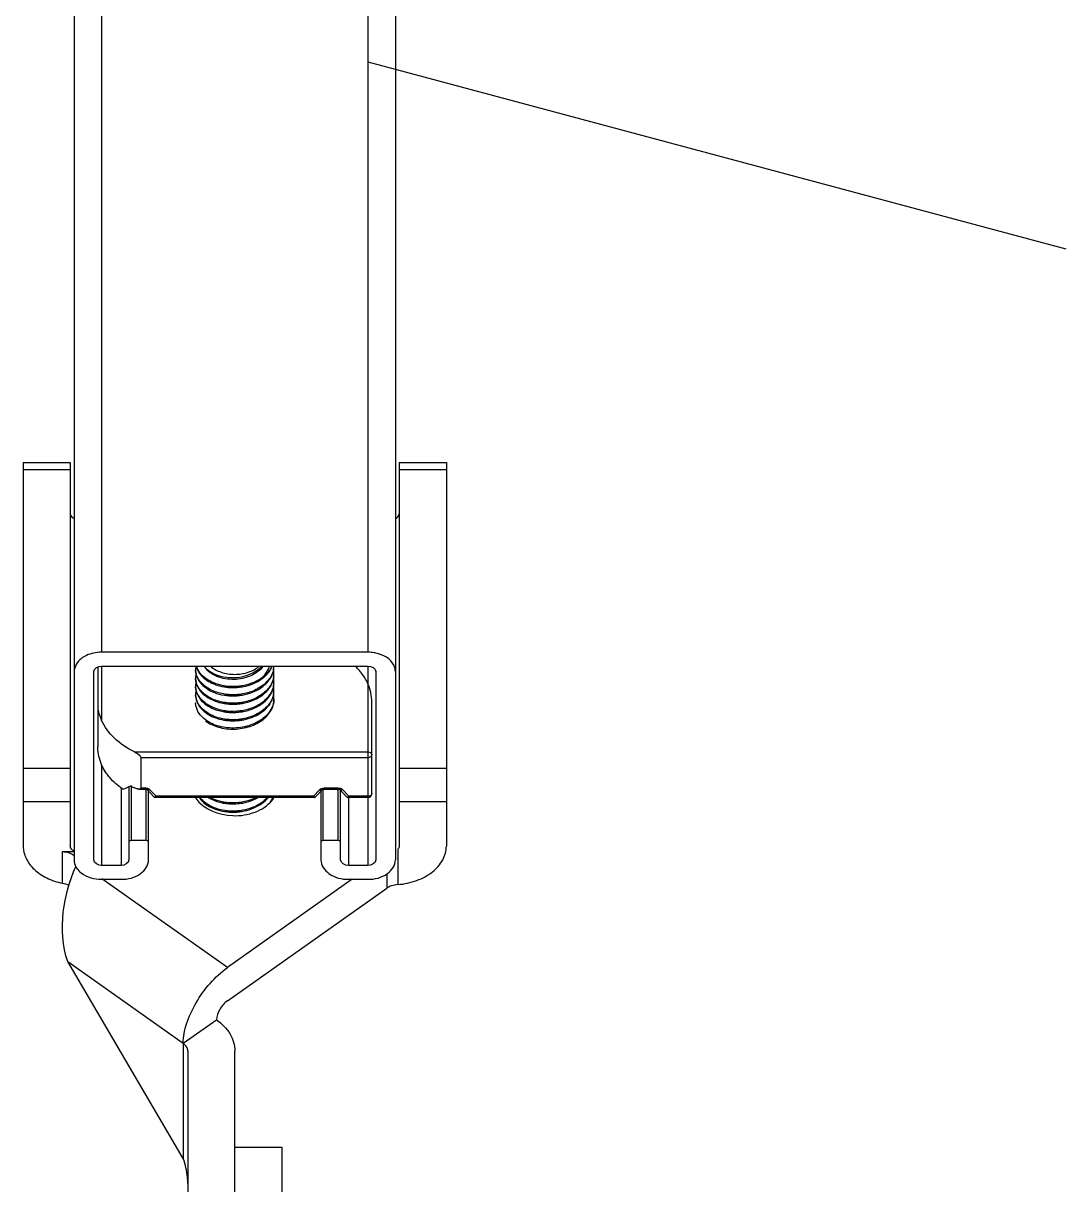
# Model space of a CAD drawing. Extents: x 1031190 to 1725648, y 733081 to 1571294.
# Drawn here: x 1164401 to 1165947, y 1246742 to 1248464 of the extents above; entities that cross this region are included whole.
import ezdxf

# ---------------------------------------------------------------- set-up
doc = ezdxf.new("R2010")
doc.units = 0
doc.header["$LTSCALE"] = 1000
doc.header["$MEASUREMENT"] = 0
doc.styles.get("Standard").update_dxf_attribs({"font": 'gbenor.shx', "bigfont": 'gbcbig.shx'})
doc.dimstyles.get("Standard").update_dxf_attribs({"dimtxt": 0.18, "dimasz": 0.18, "dimexe": 0.18, "dimexo": 0.0625, "dimgap": 0.09, "dimtad": 0, "dimtih": 1, "dimtoh": 1, "dimdec": 4, "dimzin": 0, "dimdsep": 46, "dimtxsty": 'Standard', "dimcen": 0.09, "dimadec": 0, "dimazin": 0, "dimtfac": 1, "dimtdec": 4, "dimtofl": 0, "dimtmove": 0, "dimatfit": 3, "dimfxl": 0, "dimtolj": 1, "dimtzin": 0, "dimarcsym": 0})

msp = doc.modelspace()

# ---------------------------------------------------------------- linework, layer by layer
at = {"linetype": 'Continuous'}
for p, q in [((1164517.3, 1250616.9), (1164517.3, 1247531.4)), ((1164912.2, 1250616.9), (1164912.2, 1247531.4)), ((1164476.6, 1250588.2), (1164476.6, 1247223.4)), ((1164952.9, 1250588.2), (1164952.9, 1247223.4)), ((1164401.1, 1247812.7), (1164470.8, 1247812.7)), ((1164401.1, 1247812.7), (1164401.1, 1247243.9)), ((1164470.8, 1247812.7), (1164470.8, 1247243.9)), ((1164958.7, 1247812.7), (1165028.4, 1247812.7)), ((1164958.7, 1247812.7), (1164958.7, 1247243.9)), ((1165028.4, 1247812.7), (1165028.4, 1247243.9)), ((1164401.1, 1247802.5), (1164470.8, 1247802.5)), ((1164958.7, 1247802.5), (1165028.4, 1247802.5)), ((1164912.2, 1247531.4), (1164517.3, 1247531.4)), ((1164517.3, 1247510.9), (1164912.2, 1247510.9)), ((1164517.3, 1247510.9), (1164517.3, 1247430.3)), ((1164912.2, 1247510.9), (1164912.2, 1247215.2)), ((1164505.7, 1247223.4), (1164505.7, 1247502.7)), ((1164511.5, 1247509.7), (1164511.5, 1247391.8)), ((1164923.8, 1247502.7), (1164923.8, 1247223.4)), ((1164918, 1247322), (1164918, 1247457.5)), ((1164566.1, 1247383.6), (1164912.2, 1247383.6)), ((1164575.4, 1247375.4), (1164912.2, 1247375.4)), ((1164575.4, 1247375.4), (1164575.4, 1247330.2)), ((1164470.8, 1247358.9), (1164401.1, 1247358.9)), ((1164517.3, 1247364.6), (1164517.3, 1247215.2)), ((1165028.4, 1247358.9), (1164958.7, 1247358.9)), ((1164546.3, 1247330), (1164546.3, 1247215.2)), ((1164557.9, 1247332.9), (1164557.9, 1247223.4)), ((1164561.4, 1247252.2), (1164561.4, 1247332.6)), ((1164572.5, 1247328.5), (1164582.2, 1247328.5)), ((1164575.4, 1247330.2), (1164582.2, 1247330.2)), ((1164582.2, 1247330.2), (1164582.2, 1247328.5)), ((1164583.5, 1247252.2), (1164583.5, 1247328.5)), ((1164584.8, 1247327.8), (1164594.9, 1247317)), ((1164587, 1247223.4), (1164587, 1247325.4)), ((1164589, 1247327.6), (1164598.2, 1247317.9)), ((1164831.3, 1247317.9), (1164840.5, 1247327.6)), ((1164834.6, 1247317), (1164844.7, 1247327.8)), ((1164842.5, 1247325.4), (1164842.5, 1247223.4)), ((1164846, 1247252.2), (1164846, 1247327.8)), ((1164847.3, 1247330.2), (1164868, 1247330.2)), ((1164847.3, 1247330.2), (1164847.3, 1247328.5)), ((1164847.3, 1247328.5), (1164868, 1247328.5)), ((1164868, 1247330.2), (1164868, 1247328.5)), ((1164868.1, 1247252.2), (1164868.1, 1247328.5)), ((1164870.5, 1247327.8), (1164880.6, 1247317)), ((1164871.6, 1247223.4), (1164871.6, 1247326.7)), ((1164874.8, 1247327.6), (1164884, 1247317.9)), ((1164470.8, 1247309.7), (1164401.1, 1247309.7)), ((1164832.6, 1247316.2), (1164596.9, 1247316.2)), ((1164831.3, 1247317.9), (1164598.2, 1247317.9)), ((1164912.2, 1247316.2), (1164882.7, 1247316.2)), ((1164883.2, 1247316.2), (1164883.2, 1247215.2)), ((1164912.2, 1247317.9), (1164884, 1247317.9)), ((1165028.4, 1247309.7), (1164958.7, 1247309.7)), ((1164583.5, 1247252.2), (1164561.4, 1247252.2)), ((1164868.1, 1247252.2), (1164846, 1247252.2)), ((1164459.3, 1247235.7), (1164476.6, 1247235.7)), ((1164459.3, 1247188.8), (1164459.3, 1247235.7)), ((1164956.7, 1247239.3), (1164956.7, 1247186.9)), ((1164546.3, 1247215.2), (1164517.3, 1247215.2)), ((1164912.2, 1247215.2), (1164883.2, 1247215.2)), ((1164940.3, 1247202.8), (1164940.3, 1247181.6)), ((1164517.3, 1247194.7), (1164546.3, 1247194.7)), ((1164704, 1247063.8), (1164517.8, 1247195.5)), ((1164889, 1247194.7), (1164704, 1247063.8)), ((1164883.2, 1247194.7), (1164912.2, 1247194.7)), ((1164704, 1247014.6), (1164940.3, 1247181.6)), ((1164467.2, 1247072.7), (1164638.3, 1246951.7)), ((1164638.3, 1246780.6), (1164467.2, 1247072.7)), ((1164638.3, 1246951.7), (1164687.6, 1246986.5)), ((1164638.3, 1246951.7), (1164638.3, 1246780.6)), ((1164645.1, 1246940.1), (1164645.1, 1246333)), ((1164714.8, 1246663.7), (1164714.8, 1246940.1)), ((1164714.8, 1246797.7), (1164784.5, 1246797.7)), ((1164784.5, 1246797.7), (1164784.5, 1246275))]:
    msp.add_line(p, q, dxfattribs=at)
for points in [[(1164594.9, 1247317), (1164595.5, 1247316.6), (1164596.4, 1247316.2), (1164596.9, 1247316.2)], [(1164832.6, 1247316.2), (1164833.1, 1247316.2), (1164834, 1247316.6), (1164834.6, 1247317)], [(1164880.7, 1247317), (1164881.2, 1247316.6), (1164882.2, 1247316.2), (1164882.7, 1247316.2)], [(1164561.4, 1247252.2), (1164559.7, 1247251.8), (1164558.4, 1247250.9), (1164557.9, 1247249.7)], [(1164587, 1247249.7), (1164586.5, 1247250.9), (1164585.2, 1247251.8), (1164583.5, 1247252.2)], [(1164846, 1247252.2), (1164844.3, 1247251.8), (1164843, 1247250.9), (1164842.5, 1247249.7)], [(1164871.6, 1247249.7), (1164871.1, 1247250.9), (1164869.8, 1247251.8), (1164868.1, 1247252.2)]]:
    msp.add_lwpolyline(points, dxfattribs=at)
for centre, radius, start, end in [((1164912.2, 1247474.5), 56.9, 80.8706, 90.0189), ((1164912.6, 1247476.8), 54.6, 78.0323, 80.8417), ((1164683.3, 1247506.3), 26.6, 169.9347, 179.9645), ((1164740.5, 1247512.5), 32.4, 348.9029, 357.1916), ((1164740.6, 1247510.9), 32.2, 349.8101, 359.9705), ((1164826.4, 1247441), 96.7, 42.2494, 46.358), ((1164683, 1247506.3), 26.3, 180.0024, 183.3202), ((1164683.4, 1247504.8), 26.7, 180.052, 191.6603), ((1164683.4, 1247493.9), 26.7, 168.2082, 179.9468), ((1164683, 1247494), 26.3, 180.0025, 183.319), ((1164739, 1247511.2), 33.8, 339.139, 349.3386), ((1164739.2, 1247498.9), 33.7, 339.3218, 350.2377), ((1164740, 1247512.6), 32.9, 347.1396, 348.9145), ((1164739.8, 1247512.6), 33, 346.6926, 347.1405), ((1164740.3, 1247500.2), 32.6, 348.6302, 349.8187), ((1164740.3, 1247511), 32.5, 349.4125, 349.8194), ((1164740.3, 1247500.2), 32.5, 349.8191, 350.9299), ((1164740.3, 1247500.1), 32.5, 8.7721, 9.1529), ((1164740.6, 1247500.1), 32.2, 350.9257, 355.6647), ((1164740.4, 1247498.6), 32.5, 350.3157, 352.5466), ((1164740.7, 1247487.8), 32.2, 0.0308, 9.7049), ((1164740.7, 1247500.1), 32.1, 0.0241, 8.7833), ((1164740.8, 1247498.6), 32, 352.5397, 359.9837), ((1164740.9, 1247500.1), 32, 355.6713, 356.5908), ((1164740.9, 1247500.1), 31.9, 357.2291, 359.9993), ((1164740.9, 1247500.1), 31.9, 356.5909, 357.2293), ((1164683.4, 1247492.4), 26.7, 180.0522, 191.7103), ((1164683.4, 1247481.6), 26.7, 168.2604, 179.9474), ((1164683, 1247481.6), 26.3, 180.0024, 183.3198), ((1164683.4, 1247480.1), 26.7, 180.0496, 191.3679), ((1164712.3, 1247545.7), 66.9, 280.123, 282.928), ((1164740.5, 1247487.8), 32.4, 348.9773, 357.229), ((1164740.6, 1247475.5), 32.2, 0.0332, 10.0184), ((1164740.7, 1247486.3), 32.2, 350.6115, 359.9707), ((1164741, 1247487.8), 31.8, 357.2509, 359.9984), ((1164741, 1247475.5), 31.8, 357.2538, 359.9983), ((1164683.4, 1247469.3), 26.7, 167.9094, 179.9433), ((1164683, 1247469.3), 26.3, 180.0025, 183.3152), ((1164740.5, 1247475.5), 32.3, 349.2692, 357.2332), ((1164740.6, 1247463.1), 32.2, 0.0332, 10.0043), ((1164740.7, 1247473.9), 32.2, 350.5969, 359.9706), ((1164741, 1247463.2), 31.8, 357.2538, 359.9983), ((1164683, 1247457), 26.3, 180.0025, 183.3152), ((1164711.3, 1247504.8), 62.9, 257.5731, 259.6973), ((1164726.8, 1247471.7), 48.6, 311.8202, 317.3511), ((1164625.6, 1247451.8), 135.3, 241.7354, 243.9434), ((1164912.2, 1247322), 5.81, 270.0008, 359.9997), ((1164690.7, 1247337.5), 40.5, 211.9656, 213.5353), ((1164683, 1247319), 26.3, 186.2145, 188.3209), ((1164684.2, 1247321.7), 27.5, 191.5191, 196.3654), ((1164691.4, 1247336.2), 35.7, 214.1434, 218.9006), ((1164692.5, 1247337), 37.1, 218.8725, 219.1531), ((1164693, 1247337.4), 37.7, 219.1564, 220.767), ((1164737.2, 1247326.8), 35.8, 334.3672, 341.5372), ((1164738.4, 1247326.4), 34.5, 341.5792, 342.7354), ((1164741.3, 1247315.5), 31.6, 0.9501, 1.1978), ((1164501.4, 1247225.1), 25.2, 207.6898, 214.3075)]:
    msp.add_arc(centre, radius, start, end, dxfattribs=at)
msp.add_ellipse((1164638.5, 1247487.1), major_axis=(118.4, 158.3), ratio=0.292406, start_param=3.562723, end_param=3.670193, dxfattribs=at)
for points, knots in [([(1164470.8, 1247736.8), (1164470.8, 1247736.1), (1164471.4, 1247732.9), (1164474.3, 1247730.6), (1164476.6, 1247729.7)], [0, 0, 0, 0, 0.22722, 1, 1, 1, 1]), ([(1164952.9, 1247729.7), (1164953.8, 1247730), (1164956.5, 1247731.5), (1164958.7, 1247734.5), (1164958.7, 1247736.8)], [0, 0, 0, 0, 0.2888, 1, 1, 1, 1]), ([(1164952.9, 1247502.7), (1164952.9, 1247505.8), (1164949.5, 1247519.9), (1164934.6, 1247528), (1164923.9, 1247530.2)], [0, 0, 0, 0, 0.221136, 1, 1, 1, 1]), ([(1164494.9, 1247526.7), (1164492.2, 1247525.4), (1164483.3, 1247520.4), (1164476.6, 1247510.1), (1164476.6, 1247502.7)], [0, 0, 0, 0, 0.286732, 1, 1, 1, 1]), ([(1164755.8, 1247494.1), (1164747.9, 1247488.2), (1164728.7, 1247480.3), (1164703.1, 1247479.9), (1164683.9, 1247485.2), (1164671.8, 1247491.7), (1164662.7, 1247500.3), (1164658.9, 1247507.3), (1164657.8, 1247510.9)], [0, 0, 0, 0, 0.262112, 0.537776, 0.66937, 0.790942, 0.900704, 1, 1, 1, 1]), ([(1164668.9, 1247510.8), (1164676.9, 1247501.1), (1164694, 1247494.3), (1164713.7, 1247493.5), (1164727.8, 1247495.1), (1164737.9, 1247498.7), (1164743.8, 1247502.3)], [0, 0, 0, 0, 0.471992, 0.606824, 0.74197, 1, 1, 1, 1]), ([(1164757.3, 1247510.9), (1164752.7, 1247504.6), (1164738.6, 1247494.6), (1164713.6, 1247489.5), (1164689, 1247493.4), (1164675.1, 1247502.6), (1164670.9, 1247508.4)], [0, 0, 0, 0, 0.241934, 0.512224, 0.776098, 1, 1, 1, 1]), ([(1164678.6, 1247510.8), (1164683.2, 1247506.8), (1164695, 1247500.5), (1164714.8, 1247497.6), (1164734.5, 1247500.5), (1164746.3, 1247506.8), (1164750.9, 1247510.8)], [0, 0, 0, 0, 0.238191, 0.5, 0.761809, 1, 1, 1, 1]), ([(1164743.8, 1247502.3), (1164744.9, 1247502.8), (1164749.1, 1247505.2), (1164752.9, 1247508.3), (1164755.3, 1247510.9)], [0, 0, 0, 0, 0.261206, 1, 1, 1, 1]), ([(1164755.8, 1247494.1), (1164757, 1247495.4), (1164761.4, 1247500.3), (1164764.8, 1247506.2), (1164766.3, 1247510.9)], [0, 0, 0, 0, 0.260314, 1, 1, 1, 1]), ([(1164755.8, 1247494.1), (1164757.4, 1247495.3), (1164763.2, 1247499.9), (1164767.9, 1247505.9), (1164770.2, 1247510.9)], [0, 0, 0, 0, 0.267033, 1, 1, 1, 1]), ([(1164772, 1247505), (1164770.7, 1247499.7), (1164765.1, 1247489), (1164750.5, 1247477.2), (1164731.8, 1247469.7), (1164711, 1247467.4), (1164690.7, 1247470.2), (1164673.2, 1247477.9), (1164660.7, 1247489.6), (1164657, 1247499.9), (1164656.7, 1247504.8)], [0, 0, 0, 0, 0.111968, 0.236912, 0.374448, 0.518156, 0.658848, 0.787879, 0.900583, 1, 1, 1, 1]), ([(1164772.2, 1247493.8), (1164771.1, 1247488.4), (1164765.8, 1247477.5), (1164751.4, 1247465.3), (1164732.7, 1247457.6), (1164711.7, 1247455), (1164691.2, 1247457.7), (1164673.5, 1247465.3), (1164660.8, 1247477.1), (1164657, 1247487.5), (1164656.7, 1247492.4)], [0, 0, 0, 0, 0.111438, 0.235731, 0.372938, 0.516745, 0.657844, 0.787365, 0.900423, 1, 1, 1, 1]), ([(1164659.3, 1247505.5), (1164659.6, 1247504.7), (1164661.2, 1247501.6), (1164663.3, 1247498.8), (1164665.1, 1247496.8)], [0, 0, 0, 0, 0.24232, 1, 1, 1, 1]), ([(1164659.3, 1247493.2), (1164659.6, 1247492.4), (1164661.2, 1247489.3), (1164663.3, 1247486.5), (1164665.1, 1247484.5)], [0, 0, 0, 0, 0.242292, 1, 1, 1, 1]), ([(1164665.1, 1247496.8), (1164670.1, 1247491.4), (1164684, 1247482.6), (1164708.6, 1247477.8), (1164734.3, 1247480.6), (1164750.1, 1247488.1), (1164756.6, 1247493.2)], [0, 0, 0, 0, 0.225132, 0.482573, 0.749584, 1, 1, 1, 1]), ([(1164665.1, 1247484.5), (1164671.1, 1247477.9), (1164683.9, 1247470.7), (1164702.7, 1247466.7), (1164718.3, 1247466.4), (1164733.6, 1247469.1), (1164751.6, 1247476), (1164763, 1247485.5), (1164767.7, 1247493.1)], [0, 0, 0, 0, 0.231819, 0.363306, 0.499507, 0.635491, 0.766568, 1, 1, 1, 1]), ([(1164756.6, 1247493.2), (1164757.2, 1247493.7), (1164759.4, 1247495.5), (1164761.6, 1247497.6), (1164763, 1247499.2)], [0, 0, 0, 0, 0.25532, 1, 1, 1, 1]), ([(1164763, 1247499.2), (1164763.5, 1247499.7), (1164765.2, 1247501.7), (1164766.7, 1247503.8), (1164767.7, 1247505.4)], [0, 0, 0, 0, 0.254857, 1, 1, 1, 1]), ([(1164906.1, 1247495.7), (1164905.5, 1247496.6), (1164903, 1247500.2), (1164900.3, 1247503.6), (1164898, 1247506)], [0, 0, 0, 0, 0.245927, 1, 1, 1, 1]), ([(1164912.2, 1247484.7), (1164911.8, 1247485.6), (1164910, 1247489.4), (1164907.9, 1247493), (1164906.1, 1247495.7)], [0, 0, 0, 0, 0.246381, 1, 1, 1, 1]), ([(1164767.6, 1247470), (1164761.8, 1247460.4), (1164746.2, 1247449.4), (1164722.9, 1247443.6), (1164703.7, 1247443.3), (1164685.7, 1247447.3), (1164670.7, 1247455.2), (1164660.1, 1247466.3), (1164657, 1247475.7), (1164656.7, 1247480.1)], [0, 0, 0, 0, 0.247397, 0.387799, 0.530345, 0.667239, 0.791958, 0.901708, 1, 1, 1, 1]), ([(1164659.3, 1247480.8), (1164659.6, 1247480.1), (1164661.2, 1247477), (1164663.3, 1247474.1), (1164665.1, 1247472.2)], [0, 0, 0, 0, 0.242309, 1, 1, 1, 1]), ([(1164665.1, 1247472.2), (1164671.1, 1247465.6), (1164683.9, 1247458.4), (1164702.7, 1247454.4), (1164718.3, 1247454.1), (1164733.6, 1247456.8), (1164751.6, 1247463.7), (1164763, 1247473.2), (1164767.7, 1247480.8)], [0, 0, 0, 0, 0.231805, 0.363293, 0.499495, 0.635484, 0.766566, 1, 1, 1, 1]), ([(1164724, 1247479.8), (1164721.9, 1247479.4), (1164713.1, 1247478.3), (1164704.2, 1247478.8), (1164697.8, 1247480.3)], [0, 0, 0, 0, 0.253006, 1, 1, 1, 1]), ([(1164772.2, 1247481.7), (1164772, 1247480.6), (1164771, 1247476.6), (1164769.3, 1247472.7), (1164767.6, 1247470)], [0, 0, 0, 0, 0.245205, 1, 1, 1, 1]), ([(1164918, 1247457.5), (1164918, 1247458.8), (1164917.8, 1247461.3), (1164917.3, 1247466.1), (1164916, 1247474), (1164914, 1247480.6), (1164912.2, 1247484.7)], [0, 0, 0, 0, 0.138161, 0.267841, 0.521134, 1, 1, 1, 1]), ([(1164656.7, 1247467.8), (1164656.7, 1247463.1), (1164659.5, 1247453), (1164666.6, 1247445.6), (1164670.7, 1247442.4)], [0, 0, 0, 0, 0.471695, 1, 1, 1, 1]), ([(1164668.9, 1247445.4), (1164665.5, 1247448.3), (1164659.6, 1247455), (1164657, 1247463.7), (1164656.7, 1247467.8)], [0, 0, 0, 0, 0.52477, 1, 1, 1, 1]), ([(1164657.2, 1247474.9), (1164658.1, 1247470.5), (1164662.3, 1247461.7), (1164673.7, 1247451.6), (1164689, 1247444.7), (1164706.8, 1247441.5), (1164725.5, 1247442.5), (1164747.8, 1247448.7), (1164762.5, 1247459.7), (1164768, 1247469)], [0, 0, 0, 0, 0.099803, 0.212169, 0.338787, 0.476105, 0.61766, 0.756186, 1, 1, 1, 1]), ([(1164725.1, 1247467.7), (1164722.8, 1247467.2), (1164713.9, 1247466), (1164704.6, 1247466.5), (1164698, 1247467.9)], [0, 0, 0, 0, 0.252727, 1, 1, 1, 1]), ([(1164772.8, 1247461.6), (1164772.6, 1247457.5), (1164770.5, 1247449.1), (1164765.6, 1247441.9), (1164762.6, 1247438.7)], [0, 0, 0, 0, 0.483641, 1, 1, 1, 1]), ([(1164769.2, 1247460.4), (1164768.7, 1247459.6), (1164766.9, 1247456.2), (1164764.6, 1247453.1), (1164762.6, 1247451)], [0, 0, 0, 0, 0.24363, 1, 1, 1, 1]), ([(1164763.3, 1247438), (1164766.3, 1247441.3), (1164771.1, 1247448.7), (1164772.8, 1247457.4), (1164772.8, 1247461.6)], [0, 0, 0, 0, 0.515614, 1, 1, 1, 1]), ([(1164768.8, 1247458.2), (1164769.3, 1247459.1), (1164770.9, 1247462.4), (1164772, 1247466), (1164772.4, 1247468.7)], [0, 0, 0, 0, 0.255239, 1, 1, 1, 1]), ([(1164772.3, 1247469.5), (1164772.1, 1247468.7), (1164771.4, 1247465.6), (1164770.2, 1247462.6), (1164769.2, 1247460.4)], [0, 0, 0, 0, 0.246649, 1, 1, 1, 1]), ([(1164511.5, 1247449.3), (1164511.5, 1247449.8), (1164511.8, 1247446.8), (1164512.1, 1247445.7), (1164512.6, 1247443.1), (1164513.3, 1247440.8), (1164514.1, 1247438.3), (1164515.3, 1247434.8), (1164516.5, 1247432.1), (1164517.3, 1247430.3)], [0, 0, 0, 0, 0.078745, 0.19228, 0.31189, 0.436571, 0.566746, 0.703259, 1, 1, 1, 1]), ([(1164668.7, 1247433.2), (1164665.3, 1247436.2), (1164659.6, 1247442.8), (1164657, 1247451.4), (1164656.7, 1247455.5)], [0, 0, 0, 0, 0.524463, 1, 1, 1, 1]), ([(1164762.6, 1247451), (1164757.1, 1247445.1), (1164742.3, 1247435.5), (1164716.6, 1247430), (1164690.6, 1247432.6), (1164675, 1247440.2), (1164668.9, 1247445.4)], [0, 0, 0, 0, 0.239543, 0.50309, 0.765417, 1, 1, 1, 1]), ([(1164670.7, 1247442.4), (1164677, 1247437.5), (1164692.8, 1247430.6), (1164718.6, 1247428.6), (1164743.8, 1247434.6), (1164758.1, 1247444.3), (1164763.3, 1247450.3)], [0, 0, 0, 0, 0.237667, 0.50065, 0.762696, 1, 1, 1, 1]), ([(1164727.8, 1247456), (1164725.3, 1247455.4), (1164715.1, 1247453.5), (1164704.5, 1247454), (1164697, 1247455.8)], [0, 0, 0, 0, 0.252464, 1, 1, 1, 1]), ([(1164727.2, 1247443.5), (1164725, 1247443), (1164716, 1247441.4), (1164706.7, 1247441.6), (1164700, 1247442.8)], [0, 0, 0, 0, 0.251553, 1, 1, 1, 1]), ([(1164763.3, 1247450.3), (1164763.9, 1247450.9), (1164765.9, 1247453.4), (1164767.7, 1247456.1), (1164768.8, 1247458.2)], [0, 0, 0, 0, 0.256096, 1, 1, 1, 1]), ([(1164566.1, 1247383.6), (1164555.3, 1247388.9), (1164535.9, 1247401.7), (1164521.7, 1247420.5), (1164517.3, 1247430.3)], [0, 0, 0, 0, 0.528487, 1, 1, 1, 1]), ([(1164759.3, 1247435.4), (1164753.4, 1247430.1), (1164738.6, 1247422), (1164713.7, 1247417.7), (1164689.1, 1247420.9), (1164674.4, 1247428.3), (1164668.7, 1247433.2)], [0, 0, 0, 0, 0.244054, 0.507922, 0.767735, 1, 1, 1, 1]), ([(1164671.2, 1247429.7), (1164676.9, 1247425.4), (1164690.9, 1247419), (1164713.9, 1247416.3), (1164737.2, 1247420.2), (1164751.2, 1247427.3), (1164757, 1247431.9)], [0, 0, 0, 0, 0.234486, 0.493055, 0.755143, 1, 1, 1, 1]), ([(1164727.2, 1247431.2), (1164724.9, 1247430.6), (1164715.8, 1247429.1), (1164706.5, 1247429.3), (1164699.7, 1247430.6)], [0, 0, 0, 0, 0.251672, 1, 1, 1, 1]), ([(1164757, 1247431.9), (1164757.6, 1247432.4), (1164759.8, 1247434.3), (1164761.9, 1247436.3), (1164763.3, 1247438)], [0, 0, 0, 0, 0.255282, 1, 1, 1, 1]), ([(1164517.3, 1247364.6), (1164515.5, 1247368.7), (1164513.5, 1247375.3), (1164512.2, 1247383.2), (1164511.7, 1247388), (1164511.5, 1247390.5), (1164511.5, 1247391.8)], [0, 0, 0, 0, 0.478872, 0.732167, 0.861849, 1, 1, 1, 1]), ([(1164566.1, 1247383.6), (1164568.1, 1247382.6), (1164570.9, 1247380.9), (1164574, 1247378.2), (1164575.4, 1247376.3), (1164575.4, 1247375.4)], [0, 0, 0, 0, 0.508644, 0.771516, 1, 1, 1, 1]), ([(1164912.2, 1247383.6), (1164913.7, 1247383.6), (1164915.8, 1247383.1), (1164917.7, 1247381.2), (1164918, 1247380), (1164918, 1247379.5)], [0, 0, 0, 0, 0.552527, 0.789194, 1, 1, 1, 1]), ([(1164912.2, 1247375.4), (1164913.7, 1247375.4), (1164915.8, 1247375.9), (1164917.7, 1247377.8), (1164918, 1247378.9), (1164918, 1247379.5)], [0, 0, 0, 0, 0.552515, 0.789179, 1, 1, 1, 1]), ([(1164547.6, 1247328.9), (1164541, 1247333.7), (1164529.1, 1247344.3), (1164520.4, 1247357.7), (1164517.3, 1247364.6)], [0, 0, 0, 0, 0.520159, 1, 1, 1, 1]), ([(1164548.7, 1247328.4), (1164548.7, 1247328.4), (1164548.3, 1247328.5), (1164547.9, 1247328.7), (1164547.6, 1247328.9)], [0, 0, 0, 0, 0.224258, 1, 1, 1, 1]), ([(1164561.5, 1247332.6), (1164561.3, 1247332.7), (1164560.7, 1247332.9), (1164560, 1247333.1), (1164559.6, 1247332.9)], [0, 0, 0, 0, 0.298771, 1, 1, 1, 1]), ([(1164572.5, 1247328.5), (1164572, 1247328.5), (1164569.8, 1247328.7), (1164567.7, 1247329.5), (1164566.1, 1247330.2)], [0, 0, 0, 0, 0.232638, 1, 1, 1, 1]), ([(1164575.4, 1247330.2), (1164575.4, 1247329.9), (1164575.2, 1247329.3), (1164574.1, 1247328.6), (1164573.1, 1247328.5), (1164572.5, 1247328.5)], [0, 0, 0, 0, 0.239055, 0.472377, 1, 1, 1, 1]), ([(1164582.2, 1247330.2), (1164582.7, 1247330.2), (1164584.3, 1247330.1), (1164585.9, 1247329.7), (1164587, 1247329.1)], [0, 0, 0, 0, 0.258297, 1, 1, 1, 1]), ([(1164582.2, 1247328.5), (1164582.9, 1247328.5), (1164583.8, 1247328.3), (1164584.6, 1247328), (1164584.8, 1247327.8)], [0, 0, 0, 0, 0.694252, 1, 1, 1, 1]), ([(1164587, 1247327.1), (1164586.7, 1247327), (1164586, 1247327), (1164585.2, 1247327.4), (1164584.8, 1247327.8)], [0, 0, 0, 0, 0.28225, 1, 1, 1, 1]), ([(1164589, 1247327.6), (1164588.8, 1247327.6), (1164588.2, 1247327.3), (1164587.5, 1247327.1), (1164587, 1247327.1)], [0, 0, 0, 0, 0.268193, 1, 1, 1, 1]), ([(1164840.5, 1247327.6), (1164840.7, 1247327.6), (1164841.3, 1247327.3), (1164842, 1247327.1), (1164842.6, 1247327.1)], [0, 0, 0, 0, 0.268193, 1, 1, 1, 1]), ([(1164842.5, 1247329.1), (1164842.8, 1247329.3), (1164844.4, 1247329.9), (1164846, 1247330.2), (1164847.3, 1247330.2)], [0, 0, 0, 0, 0.240525, 1, 1, 1, 1]), ([(1164842.6, 1247327.1), (1164842.8, 1247327), (1164843.5, 1247327), (1164844.3, 1247327.4), (1164844.7, 1247327.8)], [0, 0, 0, 0, 0.28225, 1, 1, 1, 1]), ([(1164844.7, 1247327.8), (1164844.9, 1247328), (1164845.8, 1247328.3), (1164846.6, 1247328.5), (1164847.3, 1247328.5)], [0, 0, 0, 0, 0.30582, 1, 1, 1, 1]), ([(1164868, 1247328.5), (1164868.6, 1247328.5), (1164869.5, 1247328.3), (1164870.4, 1247328), (1164870.5, 1247327.8)], [0, 0, 0, 0, 0.694252, 1, 1, 1, 1]), ([(1164874.8, 1247327.6), (1164874.5, 1247327.5), (1164873.5, 1247327.1), (1164872.3, 1247326.9), (1164871.5, 1247327.2)], [0, 0, 0, 0, 0.286288, 1, 1, 1, 1]), ([(1164871.6, 1247329.6), (1164871.9, 1247329.5), (1164873.1, 1247329), (1164874.1, 1247328.3), (1164874.8, 1247327.6)], [0, 0, 0, 0, 0.265871, 1, 1, 1, 1]), ([(1164918, 1247322), (1164918, 1247321.4), (1164917.7, 1247320.3), (1164915.8, 1247318.4), (1164913.7, 1247317.9), (1164912.2, 1247317.9)], [0, 0, 0, 0, 0.210821, 0.447485, 1, 1, 1, 1]), ([(1164598.2, 1247317.9), (1164597.9, 1247317.6), (1164597.3, 1247317.1), (1164596.2, 1247316.6), (1164595.2, 1247316.7), (1164594.9, 1247317)], [0, 0, 0, 0, 0.333929, 0.607776, 1, 1, 1, 1]), ([(1164596.9, 1247316.2), (1164597.2, 1247316.2), (1164597.7, 1247316.8), (1164598, 1247317.4), (1164598.2, 1247317.9)], [0, 0, 0, 0, 0.344146, 1, 1, 1, 1]), ([(1164656.9, 1247315.1), (1164668.1, 1247298.3), (1164703.4, 1247285.5), (1164744.2, 1247291.9), (1164763.3, 1247303.6), (1164769.7, 1247311.2)], [0, 0, 0, 0, 0.487782, 0.759802, 1, 1, 1, 1]), ([(1164763.1, 1247316.1), (1164757.2, 1247309.4), (1164740.4, 1247298.9), (1164711.7, 1247294.1), (1164683.7, 1247299), (1164668, 1247309.5), (1164663, 1247316.1)], [0, 0, 0, 0, 0.244143, 0.51353, 0.775518, 1, 1, 1, 1]), ([(1164664.4, 1247312.8), (1164669.9, 1247306.4), (1164686.2, 1247296.6), (1164714.4, 1247292.6), (1164742.8, 1247298.3), (1164758.9, 1247309.3), (1164764.5, 1247316.1)], [0, 0, 0, 0, 0.228358, 0.491922, 0.759562, 1, 1, 1, 1]), ([(1164675.2, 1247316.1), (1164686, 1247309.5), (1164712.2, 1247303.5), (1164738.3, 1247309.6), (1164749.6, 1247316.1)], [0, 0, 0, 0, 0.491142, 1, 1, 1, 1]), ([(1164746.7, 1247316.1), (1164736, 1247310.6), (1164712.1, 1247305.5), (1164688, 1247310.6), (1164677.8, 1247316.1)], [0, 0, 0, 0, 0.508141, 1, 1, 1, 1]), ([(1164725.5, 1247307.6), (1164723.1, 1247307.1), (1164713.4, 1247305.7), (1164703.4, 1247306.4), (1164696.2, 1247308.1)], [0, 0, 0, 0, 0.253335, 1, 1, 1, 1]), ([(1164770.7, 1247316.1), (1164770.5, 1247315.5), (1164769.4, 1247312.7), (1164767.9, 1247310.1), (1164766.7, 1247308.3)], [0, 0, 0, 0, 0.245608, 1, 1, 1, 1]), ([(1164834.6, 1247317), (1164834.3, 1247316.7), (1164833.3, 1247316.6), (1164832.2, 1247317.1), (1164831.6, 1247317.6), (1164831.3, 1247317.9)], [0, 0, 0, 0, 0.392224, 0.666072, 1, 1, 1, 1]), ([(1164831.3, 1247317.9), (1164831.5, 1247317.4), (1164831.8, 1247316.8), (1164832.4, 1247316.2), (1164832.6, 1247316.2)], [0, 0, 0, 0, 0.655854, 1, 1, 1, 1]), ([(1164884, 1247317.9), (1164883.7, 1247317.6), (1164883.1, 1247317.1), (1164882, 1247316.6), (1164881, 1247316.7), (1164880.7, 1247317)], [0, 0, 0, 0, 0.333929, 0.607776, 1, 1, 1, 1]), ([(1164882.7, 1247316.2), (1164882.9, 1247316.2), (1164883.5, 1247316.8), (1164883.8, 1247317.4), (1164884, 1247317.9)], [0, 0, 0, 0, 0.344146, 1, 1, 1, 1]), ([(1164724.4, 1247295.1), (1164722.2, 1247294.7), (1164713.4, 1247293.5), (1164704.4, 1247294), (1164697.9, 1247295.4)], [0, 0, 0, 0, 0.252903, 1, 1, 1, 1]), ([(1164401.1, 1247243.9), (1164401.1, 1247237.8), (1164404.3, 1247224.7), (1164417.1, 1247208.1), (1164436.1, 1247195.5), (1164451.2, 1247190.5), (1164459.3, 1247188.8)], [0, 0, 0, 0, 0.215862, 0.450689, 0.713102, 1, 1, 1, 1]), ([(1164459.3, 1247235.7), (1164460.9, 1247235.7), (1164467.1, 1247235.3), (1164473.2, 1247233), (1164476.7, 1247230.1)], [0, 0, 0, 0, 0.265386, 1, 1, 1, 1]), ([(1164476.6, 1247236.9), (1164475.7, 1247237.2), (1164473, 1247238.6), (1164470.8, 1247241.7), (1164470.8, 1247243.9)], [0, 0, 0, 0, 0.2888, 1, 1, 1, 1]), ([(1164956.7, 1247186.9), (1164966.2, 1247187.7), (1164984.5, 1247191.5), (1165007.9, 1247204), (1165024.2, 1247221.9), (1165028.4, 1247236.9), (1165028.4, 1247243.9)], [0, 0, 0, 0, 0.28821, 0.553531, 0.788229, 1, 1, 1, 1]), ([(1164546.3, 1247194.7), (1164556.3, 1247194.7), (1164574.9, 1247198.5), (1164587, 1247215.6), (1164587, 1247223.4)], [0, 0, 0, 0, 0.559767, 1, 1, 1, 1]), ([(1164842.5, 1247223.4), (1164842.5, 1247215.6), (1164854.6, 1247198.5), (1164873.2, 1247194.7), (1164883.2, 1247194.7)], [0, 0, 0, 0, 0.440233, 1, 1, 1, 1]), ([(1164912.2, 1247194.7), (1164922.2, 1247194.7), (1164940.8, 1247198.5), (1164952.9, 1247215.6), (1164952.9, 1247223.4)], [0, 0, 0, 0, 0.559767, 1, 1, 1, 1]), ([(1164467.2, 1247072.7), (1164458.8, 1247095.7), (1164456.6, 1247145.7), (1164469.8, 1247192.4), (1164479.3, 1247213.9)], [0, 0, 0, 0, 0.510211, 1, 1, 1, 1]), ([(1164480.7, 1247210.9), (1164482.4, 1247208.4), (1164492.1, 1247198.5), (1164506.7, 1247194.7), (1164517.3, 1247194.7)], [0, 0, 0, 0, 0.224309, 1, 1, 1, 1]), ([(1164638.3, 1246951.7), (1164638.3, 1246961.4), (1164642.7, 1246982.5), (1164661.6, 1247022.9), (1164685, 1247050.4), (1164704, 1247063.8)], [0, 0, 0, 0, 0.218267, 0.476674, 1, 1, 1, 1]), ([(1164704, 1247014.6), (1164699.2, 1247011.2), (1164691.9, 1247002.6), (1164687.6, 1246991.8), (1164687.6, 1246986.5)], [0, 0, 0, 0, 0.525314, 1, 1, 1, 1]), ([(1164687.6, 1246986.5), (1164695.5, 1246980.9), (1164709.1, 1246967.4), (1164714.8, 1246948.8), (1164714.8, 1246940.1)], [0, 0, 0, 0, 0.528923, 1, 1, 1, 1]), ([(1164645.1, 1246940.1), (1164645.1, 1246941.1), (1164644.4, 1246945.7), (1164641.1, 1246949.6), (1164638.3, 1246951.7)], [0, 0, 0, 0, 0.234763, 1, 1, 1, 1]), ([(1164645.1, 1246743.7), (1164645.1, 1246746.9), (1164644.5, 1246759.4), (1164641.6, 1246771.8), (1164638.3, 1246780.6)], [0, 0, 0, 0, 0.253333, 1, 1, 1, 1])]:
    msp.add_open_spline(points, degree=3, knots=knots, dxfattribs=at)
for points in [[(1164505.6, 1247530.2), (1164501.9, 1247529.4), (1164498.3, 1247528.3), (1164494.9, 1247526.7)], [(1164517.3, 1247531.4), (1164513.4, 1247531.4), (1164509.4, 1247531), (1164505.6, 1247530.2)], [(1164505.7, 1247502.7), (1164505.7, 1247507.4), (1164512.5, 1247510.9), (1164517.3, 1247510.9)], [(1164657.4, 1247510.9), (1164657.8, 1247509), (1164658.5, 1247507.2), (1164659.3, 1247505.5)], [(1164767.7, 1247505.4), (1164768.7, 1247507.2), (1164769.6, 1247509), (1164770.4, 1247510.9)], [(1164912.2, 1247510.9), (1164917, 1247510.9), (1164923.8, 1247507.4), (1164923.8, 1247502.7)], [(1164657.2, 1247499.4), (1164657.7, 1247497.2), (1164658.4, 1247495.1), (1164659.3, 1247493.2)], [(1164767.7, 1247493.1), (1164768.8, 1247495), (1164769.8, 1247497.1), (1164770.7, 1247499.2)], [(1164657.2, 1247487), (1164657.7, 1247484.9), (1164658.4, 1247482.8), (1164659.3, 1247480.8)], [(1164767.7, 1247480.8), (1164768.9, 1247482.8), (1164769.9, 1247484.8), (1164770.7, 1247487)], [(1164770.7, 1247474.7), (1164771.5, 1247476.8), (1164772, 1247478.9), (1164772.4, 1247481)], [(1164768, 1247469), (1164769, 1247470.8), (1164770, 1247472.7), (1164770.7, 1247474.7)], [(1164549.3, 1247328.4), (1164549.2, 1247328.4), (1164548.9, 1247328.4), (1164548.7, 1247328.4)], [(1164587, 1247329.1), (1164587.8, 1247328.7), (1164588.4, 1247328.2), (1164589, 1247327.6)], [(1164840.5, 1247327.6), (1164841.1, 1247328.2), (1164841.8, 1247328.7), (1164842.5, 1247329.1)], [(1164868, 1247330.2), (1164869.2, 1247330.2), (1164870.4, 1247330), (1164871.6, 1247329.6)], [(1164871.5, 1247327.2), (1164871.2, 1247327.3), (1164870.8, 1247327.5), (1164870.5, 1247327.8)], [(1164769.7, 1247311.2), (1164771, 1247312.8), (1164772.1, 1247314.4), (1164773.2, 1247316.1)], [(1164958.7, 1247243.9), (1164958.7, 1247242.3), (1164957.9, 1247240.6), (1164956.7, 1247239.3)], [(1164476.6, 1247223.4), (1164476.6, 1247220), (1164477.6, 1247216.5), (1164479.2, 1247213.4)], [(1164517.3, 1247215.2), (1164512.5, 1247215.2), (1164505.7, 1247218.7), (1164505.7, 1247223.4)], [(1164557.9, 1247223.4), (1164557.9, 1247218.7), (1164551.1, 1247215.2), (1164546.3, 1247215.2)], [(1164883.2, 1247215.2), (1164878.4, 1247215.2), (1164871.6, 1247218.7), (1164871.6, 1247223.4)], [(1164923.8, 1247223.4), (1164923.8, 1247218.7), (1164917, 1247215.2), (1164912.2, 1247215.2)], [(1164469.1, 1247185.7), (1164465.9, 1247187.1), (1164462.6, 1247188.1), (1164459.3, 1247188.8)], [(1164947.1, 1247185), (1164944.7, 1247184.2), (1164942.3, 1247183.1), (1164940.3, 1247181.6)], [(1164956.7, 1247186.9), (1164953.4, 1247186.6), (1164950.2, 1247186), (1164947.1, 1247185)]]:
    msp.add_open_spline(points, degree=3, dxfattribs=at)

# ---------------------------------------------------------------- leaders
msp.add_leader([(1164912.2, 1248406.8), (1165946.7, 1248129.7)], dimstyle='Standard', override={"dimgap": 20, "dimtad": 0})

doc.saveas('drawing.dxf')
